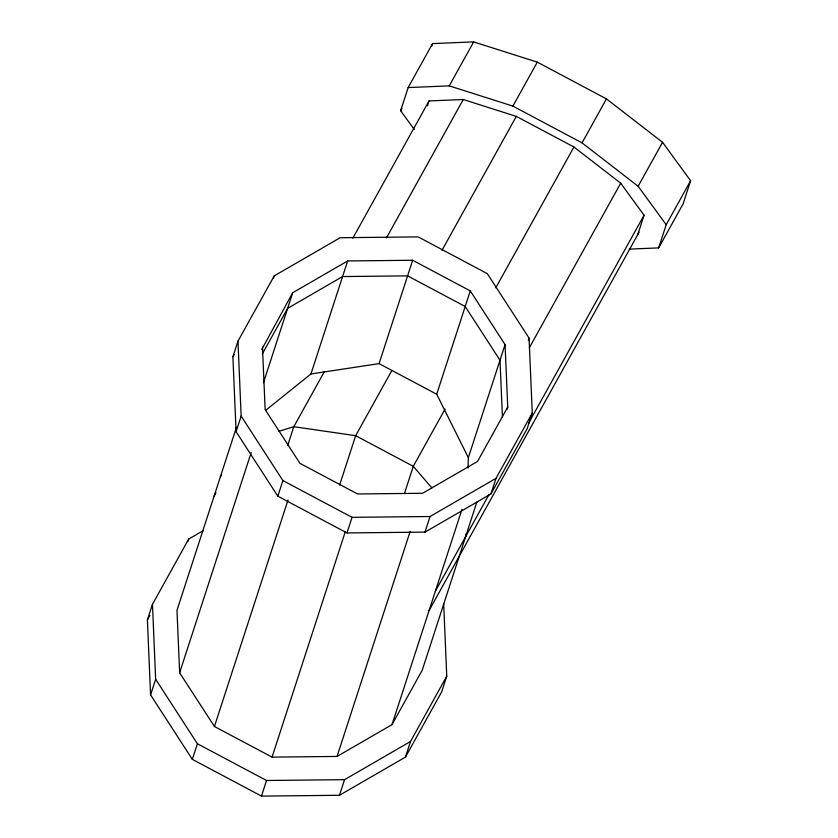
<?xml version="1.0" encoding="UTF-8"?>
<svg xmlns="http://www.w3.org/2000/svg" width="838" height="838" viewBox="0 0 838 838"><rect width="100%" height="100%" fill="white"/><g stroke="black" fill="none" stroke-linecap="round" stroke-linejoin="round"><path stroke-width="1.26" d="M465.582 536.781L465.666 534.194M467.992 468.002L468.358 457.621L505.073 344.617L470.275 290.891L412.663 260.262L347.665 260.953L292.692 292.755L261.707 349.572M443.679 603.863L446.748 676.203L441.678 691.811L405.435 757.112L339.474 795.283L261.477 796.1L192.331 759.354L150.578 694.88L147.394 619.952L152.464 604.345L188.707 539.054L203.236 530.643M232.901 356.789L237.971 341.181L274.215 275.891L340.165 237.72L418.172 236.892L487.318 273.649L529.071 338.123L532.256 413.04L527.186 428.647L490.942 493.949L424.981 532.12L346.984 532.937L277.839 496.19L236.086 431.717L232.901 356.789L234.148 354.537M187.922 541.453L188.707 539.054M273.429 278.289L274.215 275.891M236.463 427.286L176.986 610.336L179.636 672.767L214.434 726.494L272.057 757.123L337.054 756.442L392.016 724.629L422.226 670.222L476.864 502.046M150.578 694.88L155.648 679.272L152.464 604.345M236.086 431.717L241.155 416.109L237.971 341.181M263.436 382.798L292.692 292.755M179.636 672.767L251.18 452.583M287.79 445.208L293.803 426.71L324.264 371.831M265.646 410.358L310.94 373.958L347.665 260.953M414.276 129.44L400.627 110.742L408.158 87.571L432.565 43.597L473.659 41.9L537.305 62.138L606.44 98.894L662.554 142.303L690.606 180.746L683.085 203.917L658.668 247.891L629.139 249.116M192.331 759.354L197.401 743.746L155.648 679.272M277.839 496.19L282.909 480.583L241.155 416.109M431.769 46.038L432.565 43.597M214.434 726.494L288 500.087M427.464 105.756L429.035 100.927L463.278 99.513L516.313 116.388L573.936 147.006L620.696 183.187L644.066 215.219L637.791 234.535M339.6 485.118L355.668 435.687L391.88 370.448M310.94 373.958L379.08 363.619L412.663 260.262M272.057 757.123L345.214 531.962M261.477 796.1L266.547 780.492L344.544 779.675L410.505 741.504L446.748 676.203M346.984 532.937L352.054 517.329L430.051 516.512L496.012 478.341L532.256 413.04M404.45 493.498L413.281 466.316L445.051 409.08M468.358 457.621L436.703 394.237L470.275 290.891M337.054 756.442L410.211 531.271M339.474 795.283L344.544 779.675M424.981 532.12L430.051 516.512M392.016 724.629L461.979 509.326M528.296 340.521L529.071 338.123M506.948 409.457L507.734 407.059L505.073 344.617M405.435 757.112L410.505 741.504M490.942 493.949L496.012 478.341M658.668 247.891L666.2 224.72L690.606 180.746M262.451 353.709L287.623 308.363L342.585 276.561L407.593 275.87L465.205 306.499L500.003 360.225L502.444 417.46M400.627 110.742L401.884 108.49M220.342 476.906L221.599 474.633M352.808 238.254L429.035 100.927M214.067 496.211L215.953 492.817M147.394 619.952L149.887 615.448M408.158 87.571L449.252 85.874L473.659 41.9M386.475 237.877L463.278 99.513M449.252 85.874L512.898 106.112L537.305 62.138M441.982 250.3L516.313 116.388M495.782 287.79L573.936 147.006M666.2 224.72L638.147 186.277L582.033 142.869L606.44 98.894M529.291 347.854L620.696 183.187M507.734 407.059L477.524 461.466L422.562 493.278L357.564 493.959L299.941 463.341L265.143 409.604L262.493 347.173M638.147 186.277L662.554 142.303M435.372 591.199L489.078 494.441M528.464 423.494L644.066 215.219M429.098 610.504L639.048 232.283M278.939 431.245L293.803 426.71L355.668 435.687L413.281 466.316L431.832 487.863M512.898 106.112L582.033 142.869M379.08 363.619L436.703 394.237M282.909 480.583L352.054 517.329M197.401 743.746L266.547 780.492"/></g></svg>
